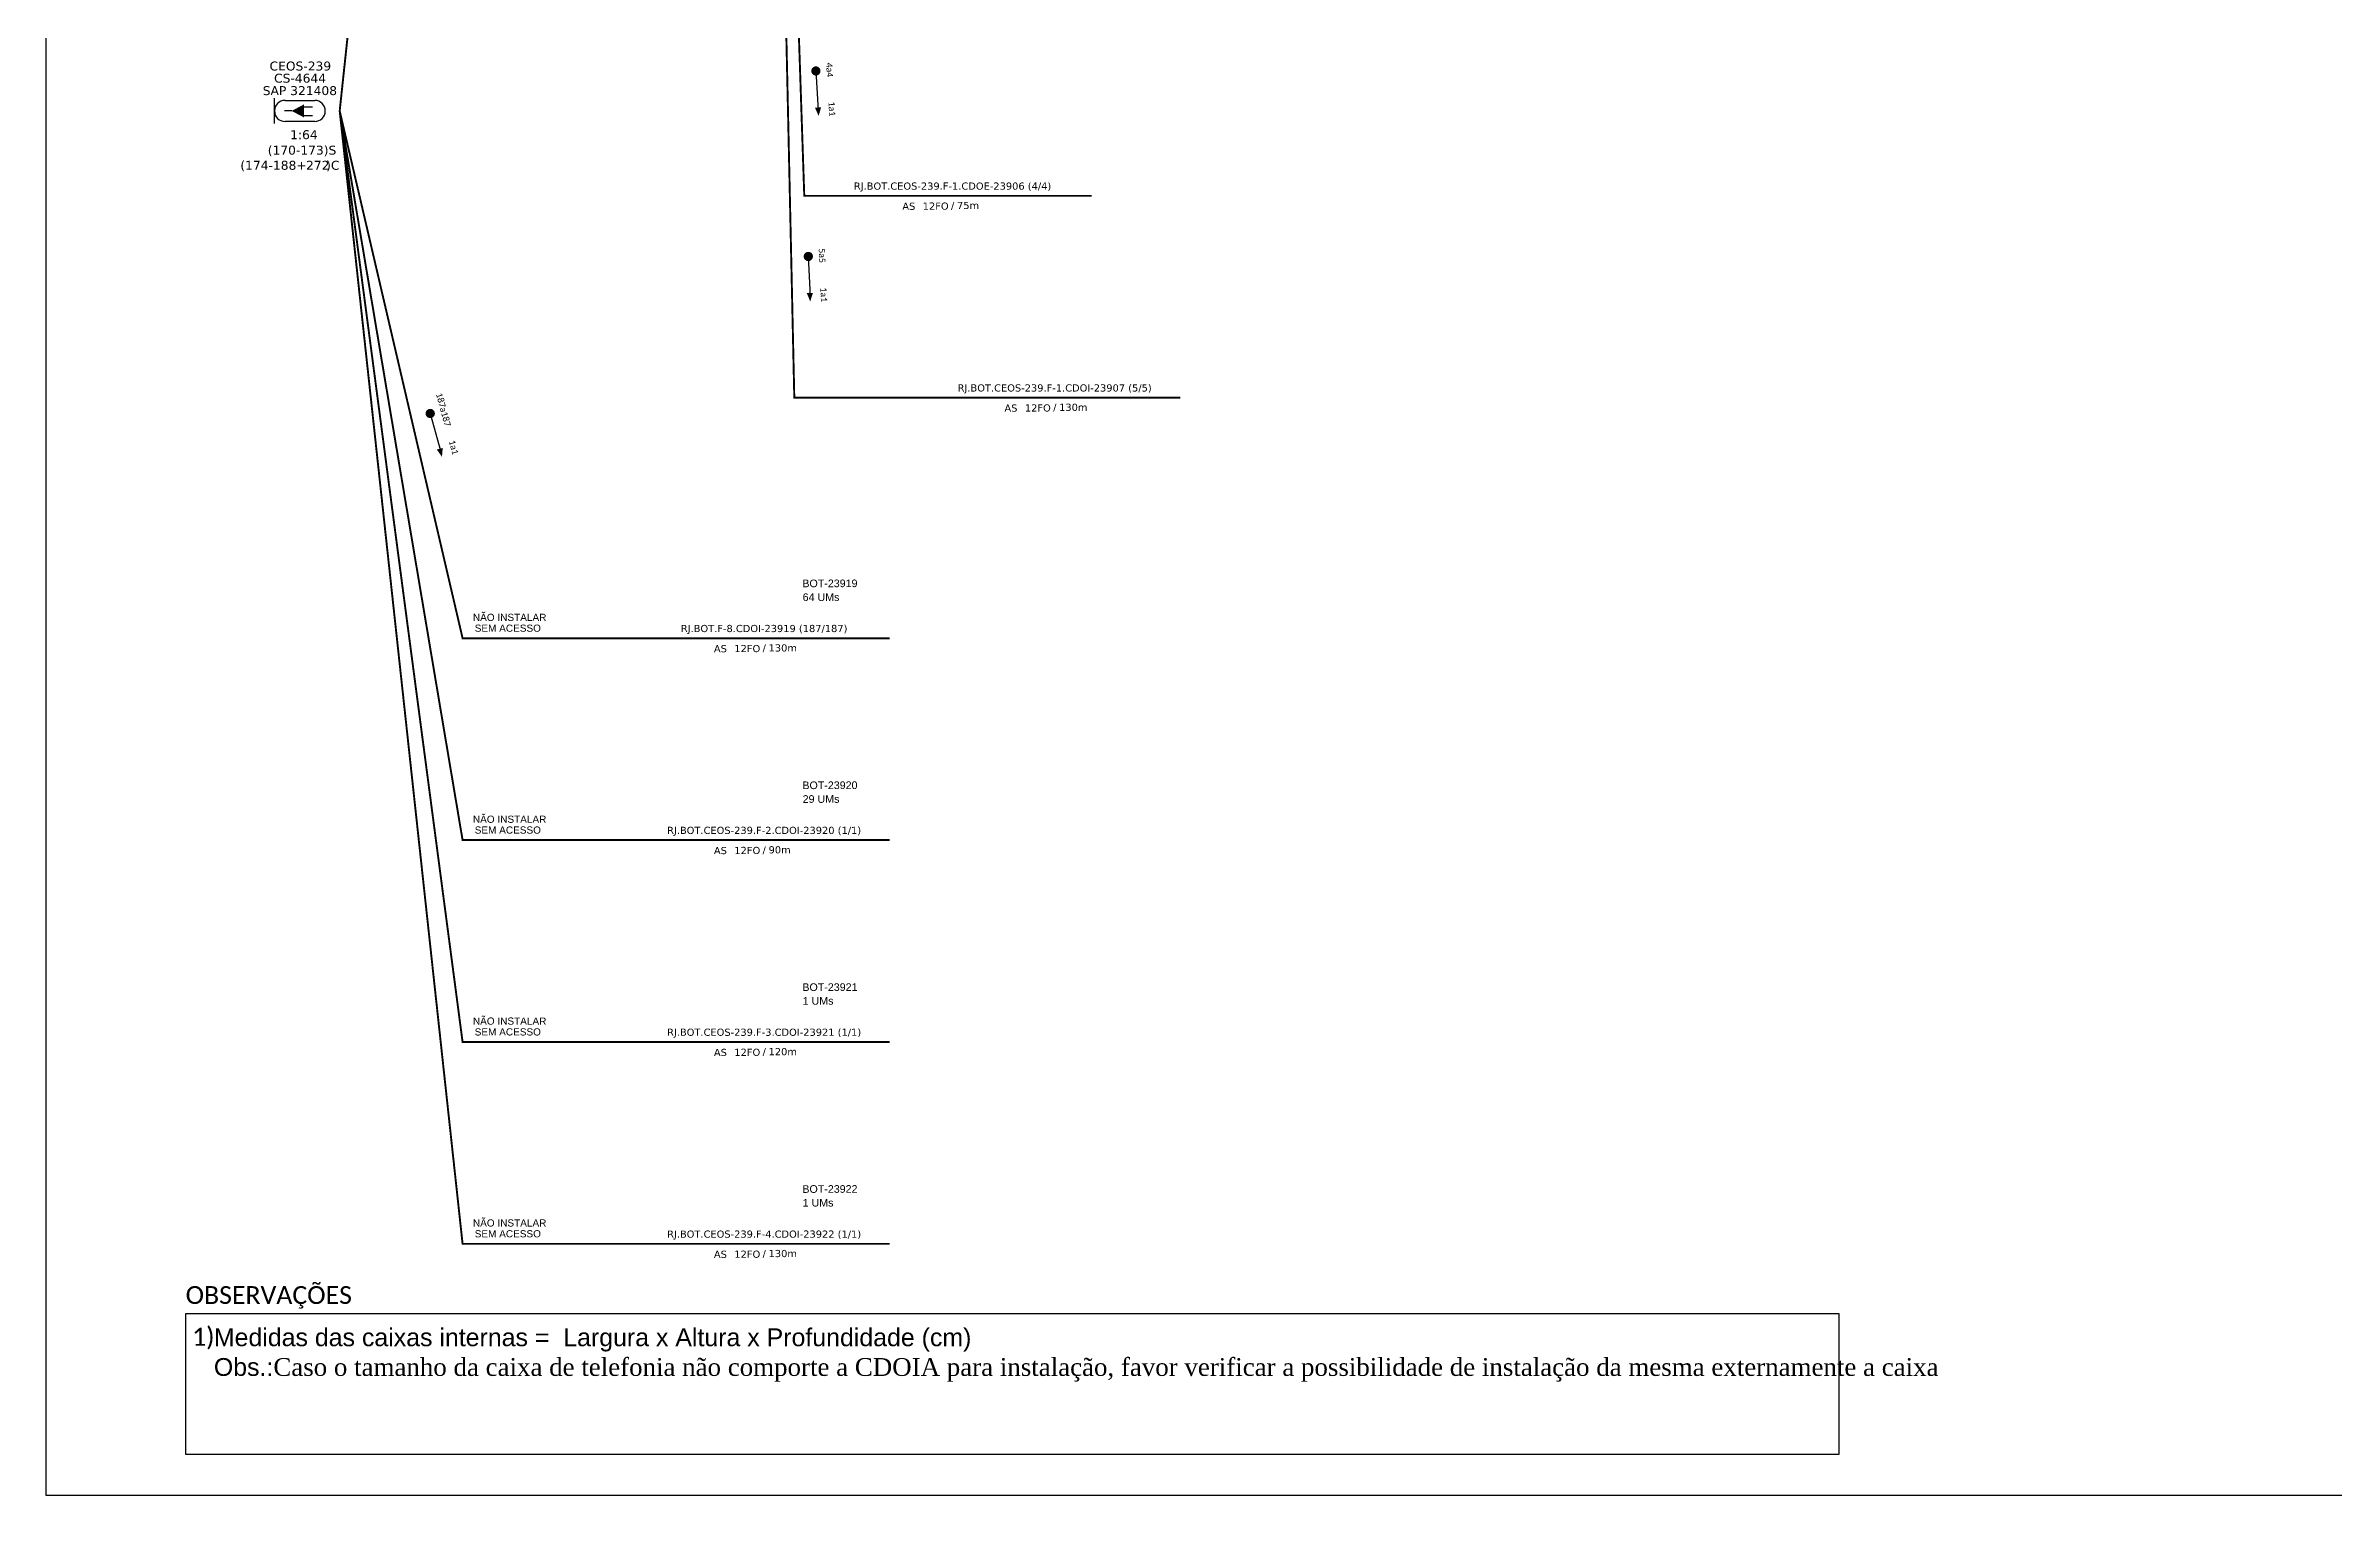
# Model space of a CAD drawing. Header units: metres. Extents: x -1286 to 457, y -500 to 94.
# Drawn here: x -1286.1 to -900.8, y -499.8 to -255.8 of the extents above; entities that cross this region are included whole.
import ezdxf
from ezdxf.enums import TextEntityAlignment as Align

# ---------------------------------------------------------------- set-up
doc = ezdxf.new("R2010")
doc.units = ezdxf.units.M
doc.layers.add("20.0-LEGENDA DOS CDO'S", color=1, linetype='Continuous', lineweight=0)
doc.layers.add('40.1-ETIQUETAS', color=1, linetype='Continuous', lineweight=20)
for name, color, linetype in [('20.4-CEOS', 1, 'Continuous'), ('CAP a instalar', 1, 'Continuous'), ('SETA', 7, 'Continuous')]:
    doc.layers.add(name, color=color, linetype=linetype)
doc.styles.add('ARIAL', font='arial.ttf')
doc.styles.add('siredit', font='verdana.ttf')
doc.styles.add('WMF-Calibri0', font='calibri.ttf')
doc.linetypes.add('FENCELINE1', pattern='A,0.25,-0.1,[133,ltypeshp.shx,S=0.1,R=0,X=-0.1,Y=0],-0.1,1', length=1.45)

msp = doc.modelspace()

# ---------------------------------------------------------------- linework, layer by layer
at = {"color": 0}
for p, q in [((-1262.5, -469.23), (-984.25, -469.23)), ((-1262.5, -492.93), (-1262.5, -469.23)), ((-984.25, -469.23), (-984.25, -492.93)), ((-984.25, -492.93), (-1262.5, -492.93))]:
    msp.add_line(p, q, dxfattribs=at)
msp.add_lwpolyline([(-1286.07, -499.81), (-445.07, -499.81), (-445.07, 94.19), (-1286.07, 94.19)], close=True)
at = {"const_width": 0.778, "elevation": -1.38}
msp.add_lwpolyline([(-1156.45, -259.68, -1), (-1156.4, -260.45, -1)], format="xyb", close=True, dxfattribs=at)
at = {"color": 7, "const_width": 0.778, "elevation": -1.38}
for points in [[(-1157.72, -290.9, -1), (-1157.68, -291.68, -1)], [(-1221.45, -317.34, -1), (-1221.24, -318.09, -1)]]:
    msp.add_lwpolyline(points, format="xyb", close=True, dxfattribs=at)
at = {"layer": '20.4-CEOS', "color": 5}
for p, q in [((-1245.79, -265.02), (-1240.8, -265.02)), ((-1240.8, -268.57), (-1245.79, -268.57))]:
    msp.add_line(p, q, dxfattribs=at)
for points in [[(-1247.56, -268.93), (-1247.56, -264.65)], [(-1244.67, -266.79), (-1245.87, -266.79)], [(-1242.7, -266.09), (-1241.19, -266.09)], [(-1242.7, -267.57), (-1241.19, -267.57)]]:
    msp.add_lwpolyline(points, dxfattribs=at)
msp.add_lwpolyline([(-1244.67, -266.79, 0, 2.19, 0), (-1242.61, -266.79, 2.19, 2.19, 0)], format="xyseb", dxfattribs=at)
for centre, start, end in [((-1245.79, -266.79), 90, 270), ((-1240.8, -266.79), 270, 90)]:
    msp.add_arc(centre, 1.78, start, end, dxfattribs=at)
at = {"layer": 'CAP a instalar', "color": 5, "linetype": 'FENCELINE1', "ltscale": 7, "const_width": 0.322}
msp.add_lwpolyline([(-1236.59, -266.79), (-1215.9, -72.52)], dxfattribs=at)
at = {"layer": 'CAP a instalar', "color": 7, "linetype": 'FENCELINE1', "ltscale": 7, "const_width": 0.322}
for points in [[(-1165.4, -72.52), (-1158.38, -281.08), (-1110, -281.08)], [(-1165.4, -72.52), (-1160.06, -315.05), (-1095.1, -315.05)], [(-1236.59, -266.79), (-1215.9, -355.55), (-1144.01, -355.55)], [(-1236.59, -266.79), (-1215.9, -389.53), (-1144.01, -389.53)], [(-1236.59, -266.79), (-1215.9, -423.51), (-1144.01, -423.51)], [(-1236.59, -266.79), (-1215.9, -457.49), (-1144.01, -457.49)]]:
    msp.add_lwpolyline(points, dxfattribs=at)
at = {"layer": 'SETA', "color": 7, "elevation": -1.38}
for points in [[(-1156.42, -260.07), (-1156.02, -266.74)], [(-1157.7, -291.29), (-1157.41, -297.97)], [(-1221.35, -317.72), (-1219.59, -324.17)]]:
    msp.add_lwpolyline(points, dxfattribs=at)
at = {"layer": 'SETA', "color": 7}
for points in [[(-1156.58, -266.24, -1.38), (-1155.97, -267.63, -1.38), (-1155.54, -266.17, -1.38)], [(-1157.96, -297.46, -1.38), (-1157.38, -298.86, -1.38), (-1156.92, -297.41, -1.38)], [(-1220.24, -323.79, -1.38), (-1219.37, -325.03, -1.38), (-1219.24, -323.52, -1.38)]]:
    msp.add_solid(points, dxfattribs=at)

# ---------------------------------------------------------------- texts
at = {"color": 7, "linetype": 'Continuous', "style": 'ARIAL'}
for s, height, p in [('NÃO INSTALAR', 1.2069, (-1214.16, -352.64, -1.38)), ('SEM ACESSO', 1.207, (-1213.86, -354.46, -1.38)), ('NÃO INSTALAR', 1.2069, (-1214.16, -386.62, -1.38)), ('SEM ACESSO', 1.207, (-1213.86, -388.44, -1.38)), ('NÃO INSTALAR', 1.2069, (-1214.16, -420.6, -1.38)), ('SEM ACESSO', 1.207, (-1213.86, -422.42, -1.38)), ('NÃO INSTALAR', 1.2069, (-1214.16, -454.58, -1.38)), ('SEM ACESSO', 1.207, (-1213.86, -456.4, -1.38))]:
    msp.add_text(s, height=height, dxfattribs=at).set_placement(p)
at = {"style": 'WMF-Calibri0'}
msp.add_text('OBSERVAÇÕES', height=3, dxfattribs=at).set_placement((-1262.52, -467.61))
at = {"insert": (-1154.12, -259.88, -1.38), "char_height": 1.0581, "width": 19.7286, "attachment_point": 5, "rotation": 273.4716}
msp.add_mtext('\\C7;\\fCalibri|b0|i0|c0|p34;4a4', dxfattribs=at)
at = {"color": 7, "char_height": 1.0581, "width": 19.7286, "attachment_point": 5}
for s, insert, rotation in [('\\C7;\\fCalibri|b0|i0|c0|p34;1a1', (-1153.72, -266.45, -1.38), 273.4716), ('\\C7;\\fCalibri|b0|i0|c0|p34;5a5', (-1155.39, -291.14, -1.38), 272.5079), ('\\C7;\\fCalibri|b0|i0|c0|p34;1a1', (-1155.1, -297.72, -1.38), 272.5079), ('{\\fCalibri|b0|i0|c0|p34;\\C7;187a187}', (-1219.13, -317.07, -1.38), 285.2322), ('\\C7;\\fCalibri|b0|i0|c0|p34;1a1', (-1217.4, -323.42, -1.38), 285.2322)]:
    msp.add_mtext(s, dxfattribs=dict(at, insert=insert, rotation=rotation))
at = {"char_height": 3, "width": 277.1819, "attachment_point": 1}
for s, insert, style in [('1)', (-1261.44, -471.63), 'WMF-Calibri0'), ('Medidas das caixas internas =  Largura x Altura x Profundidade (cm)\\PObs.:{\\fTimes New Roman|b0|i0|c0|p16;Caso o tamanho da caixa de telefonia não comporte a CDOIA para instalação, favor verificar a possibilidade de instalação da mesma externamente a caixa}', (-1257.77, -471.72), 'ARIAL')]:
    msp.add_mtext(s, dxfattribs=dict(at, insert=insert, style=style))
at = {"layer": "20.0-LEGENDA DOS CDO'S", "color": 7, "style": 'ARIAL'}
for s, p in [('BOT-23919', (-1158.7, -346.97)), ('64 UMs', (-1158.65, -349.29)), ('BOT-23920', (-1158.7, -380.95)), ('29 UMs', (-1158.65, -383.26)), ('BOT-23921', (-1158.7, -414.93)), ('1 UMs', (-1158.65, -417.24)), ('BOT-23922', (-1158.7, -448.91)), ('1 UMs', (-1158.65, -451.22))]:
    msp.add_text(s, height=1.285, rotation=0.118, dxfattribs=at).set_placement(p)
at = {"layer": '20.4-CEOS', "color": 5, "style": 'siredit'}
for s, p in [('CEOS-239', (-1243.21, -258.48)), ('CS-4644', (-1243.26, -260.53)), ('SAP 321408', (-1243.29, -262.62))]:
    msp.add_text(s, height=1.505, dxfattribs=at).set_placement(p, align=Align.TOP_CENTER)
at = {"layer": '20.4-CEOS', "color": 7, "style": 'siredit'}
for s, height, p in [('(170-173)S', 1.505, (-1242.93, -272.64)), ('1:64', 1.505, (-1242.61, -270.04)), ('(174-188+     )C', 1.5052, (-1244.97, -275.19))]:
    msp.add_text(s, height=height, dxfattribs=at).set_placement(p, align=Align.TOP_CENTER)
at = {"layer": '20.4-CEOS', "color": 1, "insert": (-1242.26, -275.19), "char_height": 1.505, "width": 3.6878, "attachment_point": 1, "style": 'siredit'}
msp.add_mtext('272', dxfattribs=at)
at = {"layer": '40.1-ETIQUETAS', "color": 7, "style": 'siredit'}
for s, p in [('RJ.BOT.CEOS-239.F-1.CDOE-23906 (4/4)', (-1133.42, -279.44)), ('RJ.BOT.CEOS-239.F-1.CDOI-23907 (5/5)', (-1116.23, -313.42)), ('RJ.BOT.F-8.CDOI-23919 (187/187)', (-1165.14, -353.91)), ('RJ.BOT.CEOS-239.F-2.CDOI-23920 (1/1)', (-1165.14, -387.89)), ('RJ.BOT.CEOS-239.F-3.CDOI-23921 (1/1)', (-1165.14, -421.87)), ('RJ.BOT.CEOS-239.F-4.CDOI-23922 (1/1)', (-1165.14, -455.85))]:
    msp.add_text(s, height=1.2066, dxfattribs=at).set_placement(p, align=Align.MIDDLE_CENTER)
for s, height, p in [('AS', 1.207, (-1139.69, -282.83)), ('12FO', 1.207, (-1134.08, -282.81)), ('/', 1.21, (-1133.12, -282.7)), ('AS', 1.207, (-1122.5, -316.81)), ('12FO', 1.207, (-1116.88, -316.79)), ('/', 1.21, (-1115.93, -316.68)), ('AS', 1.207, (-1171.41, -357.31)), ('12FO', 1.207, (-1165.79, -357.29)), ('/', 1.21, (-1164.84, -357.18)), ('AS', 1.207, (-1171.41, -391.29)), ('12FO', 1.207, (-1165.79, -391.27)), ('/', 1.21, (-1164.84, -391.16)), ('AS', 1.207, (-1171.41, -425.27)), ('12FO', 1.207, (-1165.79, -425.25)), ('/', 1.21, (-1164.84, -425.14)), ('AS', 1.207, (-1171.41, -459.25)), ('12FO', 1.207, (-1165.79, -459.23)), ('/', 1.21, (-1164.84, -459.12))]:
    msp.add_text(s, height=height, dxfattribs=at).set_placement(p, align=Align.MIDDLE_RIGHT)
for s, p in [('75m', (-1132.67, -282.7)), ('130m', (-1115.48, -316.68)), ('130m', (-1164.39, -357.18)), ('90m', (-1164.39, -391.16)), ('120m', (-1164.39, -425.14)), ('130m', (-1164.39, -459.12))]:
    msp.add_text(s, height=1.207, dxfattribs=at).set_placement(p, align=Align.MIDDLE_LEFT)

doc.saveas('drawing.dxf')
